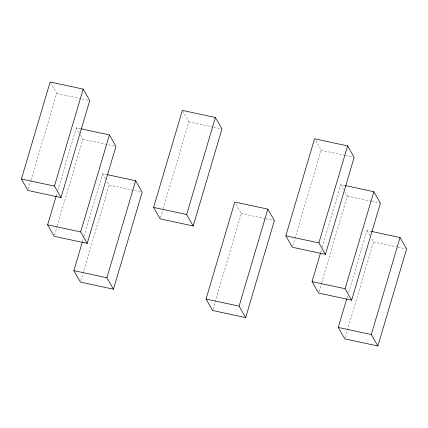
<?xml version="1.0" encoding="UTF-8"?>
<svg xmlns="http://www.w3.org/2000/svg" width="428" height="428" viewBox="0 0 428 428"><rect width="100%" height="100%" fill="white"/><g stroke="black" fill="none" stroke-linecap="round" stroke-linejoin="round"><path stroke-width="0.32" stroke-dasharray="2.14 1.6" d="M28.334 189.192L30.789 180.894M30.982 180.258L56.689 93.465L50.788 83.155M56.127 196.115L57.641 191.006M57.828 190.369L76.355 127.828L80.245 128.662M54.554 235.009L57.01 226.712M57.197 226.075L82.909 139.282L79.629 133.552M82.534 241.296L83.856 236.823M84.049 236.186L102.576 173.645L106.46 174.48M80.774 280.827L109.129 185.099L106.834 181.092M160.543 217.585L162.998 209.292M163.191 208.65L188.898 121.857L183.002 111.547M212.984 309.225L241.339 213.492L235.437 203.182M292.752 245.982L321.107 150.249L315.211 139.94M320.733 252.263L321.492 249.711M322.247 247.159L340.774 184.612L345.31 185.591M318.972 291.8L321.428 283.502M321.621 282.865L347.327 196.072L345.032 192.06M346.953 298.081L347.713 295.529M348.654 292.34L366.994 230.435L371.531 231.409M345.193 337.617L373.548 241.89L371.253 237.877M56.689 93.465L89.741 100.559M188.898 121.857L212.876 127.009M213.524 127.148L221.95 128.956M321.107 150.249L345.086 155.401M345.738 155.541L354.159 157.349M82.909 139.282L115.961 146.381M347.327 196.072L371.306 201.219M371.953 201.358L380.38 203.166M109.129 185.099L142.182 192.199M241.339 213.492L265.317 218.644M265.965 218.783L274.391 220.591M373.548 241.89L397.526 247.036M398.174 247.175L406.6 248.989M340.774 184.612L343.395 189.197M366.994 230.435L369.942 235.587M76.355 127.828L79.303 132.98M102.576 173.645L105.523 178.797"/><path stroke-width="0.64" d="M21.4 179.011L50.135 82.005L83.187 89.104L89.741 100.559L61.006 197.565L27.954 190.465L21.4 179.011L54.452 186.11L61.006 197.565M54.452 186.11L83.187 89.104M80.892 128.801L109.408 134.927L115.961 146.381L87.226 243.388L54.174 236.288L47.62 224.834L56.127 196.115M87.226 243.388L80.673 231.928L109.408 134.927M107.112 174.619L135.628 180.744L142.182 192.199L113.447 289.205L80.394 282.106L73.841 270.651L82.347 241.932M113.447 289.205L106.893 277.751L135.628 180.744M153.609 207.409L182.344 110.403L215.396 117.502L221.95 128.956L193.215 225.963L160.163 218.863L153.609 207.409L186.661 214.508L193.215 225.963M186.661 214.508L215.396 117.502M206.05 299.044L234.785 202.037L267.837 209.137L274.391 220.591L245.656 317.597L212.604 310.498L206.05 299.044L239.102 306.143L245.656 317.597M239.102 306.143L267.837 209.137M285.818 235.801L314.553 138.795L347.606 145.894L354.159 157.349L325.424 254.355L292.372 247.256L285.818 235.801L318.871 242.901L325.424 254.355M318.871 242.901L347.606 145.894M345.31 185.591L373.826 191.712L380.38 203.166L351.645 300.172L318.593 293.073L312.039 281.619L320.545 252.9M351.645 300.172L345.091 288.718L373.826 191.712M371.531 231.409L400.046 237.535L406.6 248.989L377.865 345.995L344.813 338.896L338.259 327.441L346.766 298.723M377.865 345.995L371.311 334.536L400.046 237.535M47.62 224.834L80.673 231.928M312.039 281.619L345.091 288.718M73.841 270.651L106.893 277.751M338.259 327.441L371.311 334.536"/></g></svg>
